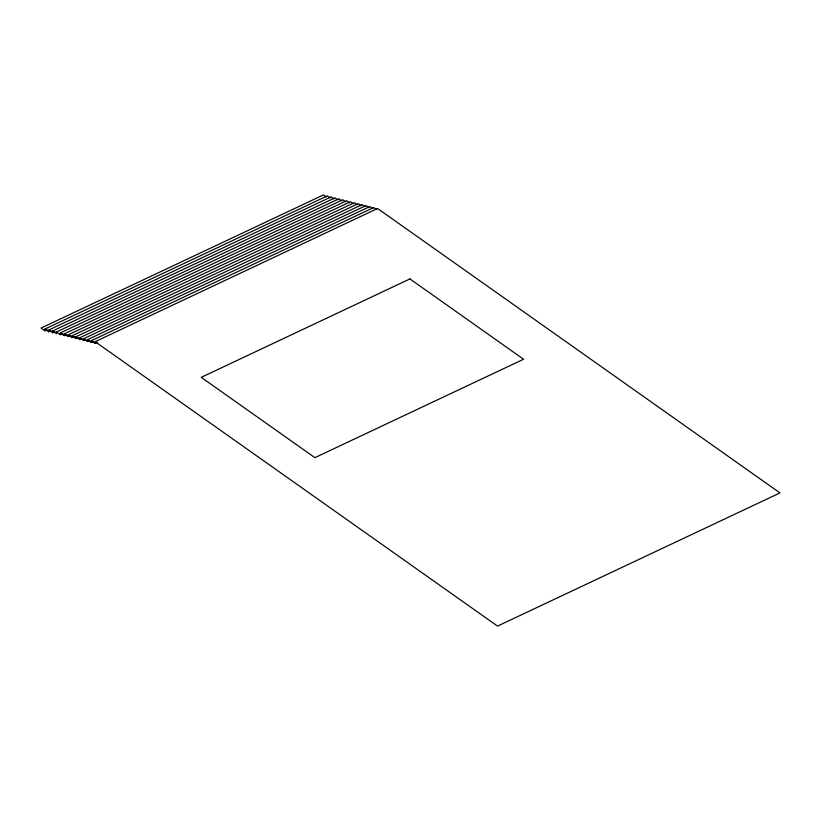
<?xml version="1.0" encoding="UTF-8"?>
<svg xmlns="http://www.w3.org/2000/svg" width="821" height="821" viewBox="0 0 821 821"><rect width="100%" height="100%" fill="white"/><g stroke="black" fill="none" stroke-linecap="round" stroke-linejoin="round"><path stroke-width="1.23" d="M47.228 329.724L44.909 330.812L44.909 329.057L327.333 195.87L330.227 197.923M51.097 330.699L48.778 331.787L48.778 330.032L331.191 196.845L334.096 198.887M54.956 331.663L52.636 332.762L52.636 330.996L335.06 197.82L337.954 199.862M52.636 330.996L56.505 333.726L56.505 331.971L338.919 198.785L341.813 200.837M62.683 333.613L60.364 334.701L60.364 332.936L342.788 199.76L345.682 201.802M66.542 334.578L64.233 335.676L64.233 333.911L346.647 200.724L349.541 202.777M70.411 335.553L68.092 336.641L68.092 334.886L350.516 201.699L353.41 203.752M74.27 336.518L71.961 337.616L71.961 335.851L354.374 202.674L357.268 204.716M78.139 337.493L75.819 338.58L75.819 336.826L358.243 203.639L361.137 205.691M81.997 338.468L79.688 339.555L79.688 337.79L362.102 204.614L364.996 206.656M85.866 339.432L83.547 340.53L83.547 338.765L365.961 205.578L368.865 207.631M89.725 340.407L87.416 341.495L87.416 339.74L369.83 206.553L372.724 208.606M93.594 341.372L91.275 342.47L91.275 340.705L373.688 207.528L376.593 209.571M95.144 341.68L377.557 208.493L779.95 492.918L497.536 626.095L95.144 341.68L95.144 343.435L97.453 342.347M326.368 196.948L323.464 194.905L41.05 328.082L44.909 330.812M91.275 340.705L95.144 343.435M87.416 339.74L91.275 342.47M83.547 338.765L87.416 341.495M79.688 337.79L83.547 340.53M75.819 336.826L79.688 339.555M71.961 335.851L75.819 338.58M68.092 334.886L71.961 337.616M64.233 333.911L68.092 336.641M60.364 332.936L64.233 335.676M56.505 331.971L60.364 334.701M48.778 330.032L52.636 332.762M44.909 329.057L48.778 331.787M409.936 278.924L201.258 377.342L314.895 457.656L523.572 359.249L409.936 278.924"/></g></svg>
